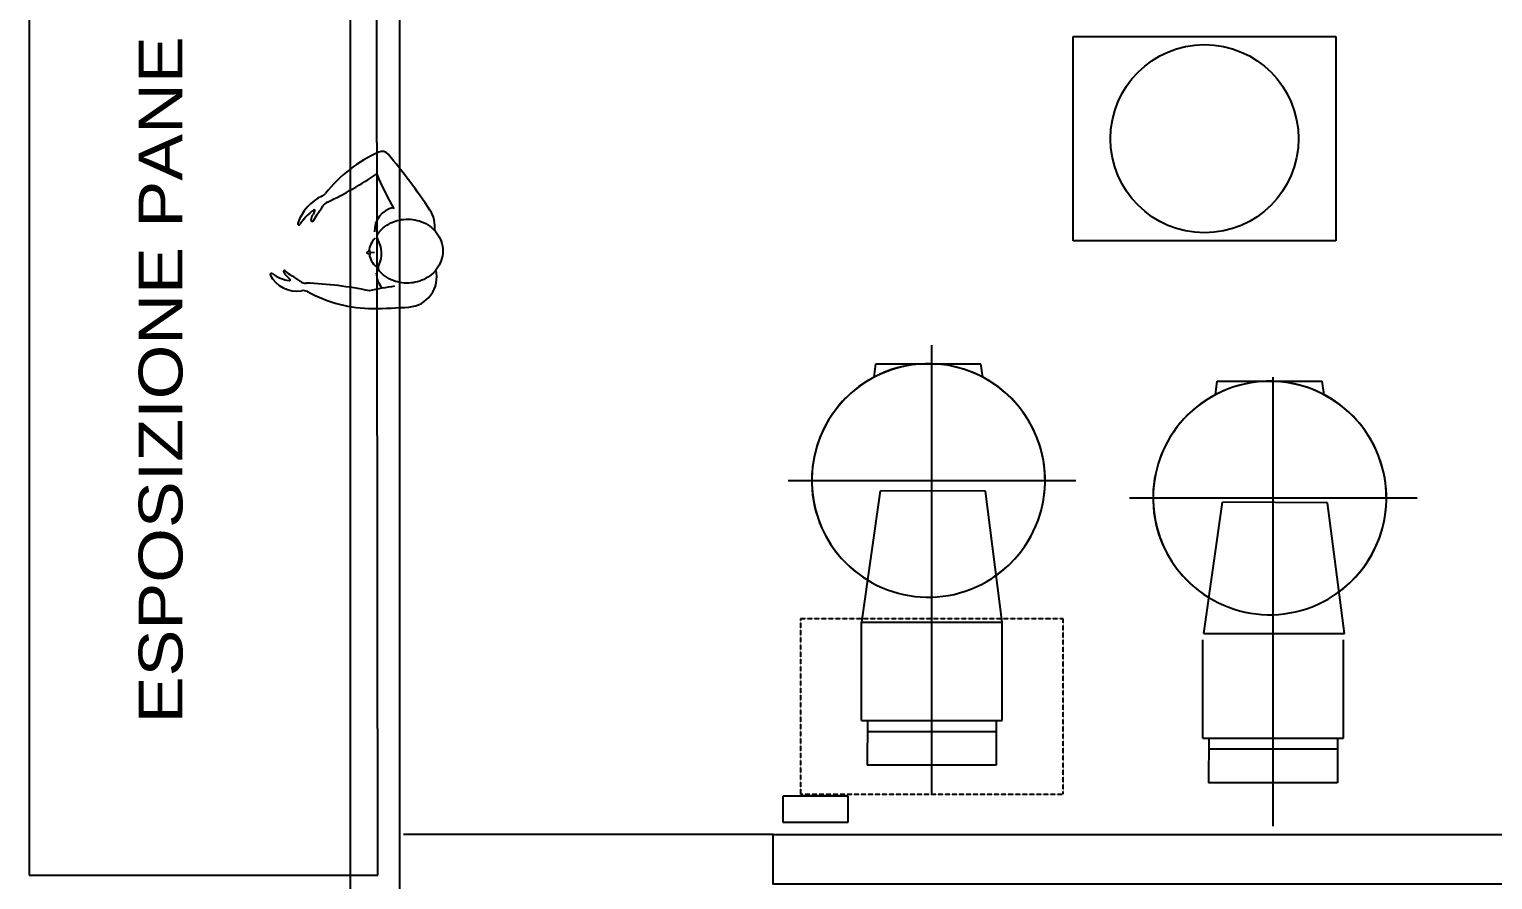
# Model space of a CAD drawing. Header units: millimetres. Extents: x -155 to 94595, y -3153 to 63413.
# Drawn here: x 71994 to 77012, y 51832 to 54747 of the extents above; entities that cross this region are included whole.
import ezdxf

# ---------------------------------------------------------------- set-up
doc = ezdxf.new("R2010")
doc.units = ezdxf.units.MM
doc.linetypes.add('REFERENCIA CAMPECHE$0$Ca-mx-xgroc$0$DASHED2', pattern=[0.375, 0.25, -0.125])
for name, color, linetype in [('6', 253, 'Continuous'), ('int', 185, 'Continuous'), ('wall', 5, 'Continuous')]:
    doc.layers.add(name, color=color, linetype=linetype)
doc.styles.add('REFERENCIA CAMPECHE$0$MICRO', font='ROMAN1.shx', dxfattribs={"width": 1.2, "height": 0.15})

msp = doc.modelspace()

# ---------------------------------------------------------------- linework, layer by layer
at = {"layer": 'int'}
for p, q in [((73265.097, 44976.989), (73265.097, 61147.314)), ((73095.097, 44976.989), (73096.87, 61077.311)), ((71994.341, 56011.163), (71994.299, 51847.853)), ((73188.977, 51847.853), (73185.487, 56011.163)), ((75573.691, 54021.746), (75573.691, 54721.746)), ((75573.691, 54721.746), (76473.691, 54721.746)), ((76473.691, 54721.746), (76473.691, 54021.746)), ((72961.218, 54093.845), (72961.282, 54095.086)), ((72961.24, 54092.501), (72961.218, 54093.845)), ((72961.392, 54091.096), (72961.24, 54092.501)), ((72961.282, 54095.086), (72961.397, 54096.212)), ((72961.733, 54089.717), (72961.392, 54091.096)), ((72961.397, 54096.212), (72961.542, 54097.225)), ((72961.542, 54097.225), (72961.703, 54098.137)), ((72961.703, 54098.137), (72961.871, 54098.959)), ((72962.316, 54088.499), (72961.733, 54089.717)), ((72961.871, 54098.959), (72962.041, 54099.705)), ((72962.041, 54099.705), (72962.212, 54100.386)), ((72962.212, 54100.386), (72962.38, 54101.013)), ((72962.38, 54101.013), (72962.547, 54101.595)), ((72962.547, 54101.595), (72962.712, 54102.139)), ((72962.712, 54102.139), (72962.874, 54102.652)), ((72962.874, 54102.652), (72963.036, 54103.14)), ((72963.036, 54103.14), (72963.197, 54103.607)), ((72963.197, 54103.607), (72963.358, 54104.059)), ((72963.358, 54104.059), (72963.521, 54104.498)), ((72963.521, 54104.498), (72963.686, 54104.929)), ((72963.686, 54104.929), (72963.853, 54105.355)), ((72963.853, 54105.355), (72964.026, 54105.779)), ((72964.026, 54105.779), (72964.205, 54106.204)), ((72964.205, 54106.204), (72964.39, 54106.634)), ((72964.39, 54106.634), (72964.585, 54107.072)), ((72964.585, 54107.072), (72964.792, 54107.521)), ((72964.792, 54107.521), (72965.012, 54107.986)), ((72965.012, 54107.986), (72965.249, 54108.469)), ((72965.249, 54108.469), (72965.506, 54108.976)), ((72965.506, 54108.976), (72965.787, 54109.512)), ((72965.787, 54109.512), (72966.098, 54110.082)), ((72966.098, 54110.082), (72966.446, 54110.692)), ((72966.446, 54110.692), (72966.837, 54111.35)), ((72966.837, 54111.35), (72967.161, 54111.864)), ((73241.237, 54086.194), (73248.522, 54088.912)), ((73248.522, 54088.912), (73255.916, 54091.184)), ((73255.916, 54091.184), (73263.399, 54093.016)), ((73263.399, 54093.016), (73270.95, 54094.41)), ((73270.95, 54094.41), (73278.552, 54095.371)), ((73278.552, 54095.371), (73286.187, 54095.898)), ((73286.187, 54095.898), (73293.841, 54095.993)), ((73293.841, 54095.993), (73301.495, 54095.655)), ((73301.495, 54095.655), (73309.135, 54094.879)), ((73309.135, 54094.879), (73316.742, 54093.663)), ((73316.742, 54093.663), (73324.297, 54092)), ((73324.297, 54092), (73331.777, 54089.884)), ((73331.777, 54089.884), (73339.161, 54087.309)), ((72963.166, 54087.607), (72962.316, 54088.499)), ((72964.25, 54087.172), (72963.166, 54087.607)), ((72965.48, 54087.231), (72964.25, 54087.172)), ((72966.743, 54087.709), (72965.48, 54087.231)), ((72966.974, 54087.747), (72966.743, 54087.709)), ((73189.755, 54046.991), (73190.582, 54048.084)), ((73190.582, 54048.084), (73195.816, 54054.423)), ((73195.816, 54054.423), (73201.452, 54060.327)), ((73201.452, 54060.327), (73207.443, 54065.783)), ((73207.443, 54065.783), (73213.742, 54070.784)), ((73213.742, 54070.784), (73220.307, 54075.324)), ((73220.307, 54075.324), (73227.101, 54079.405)), ((73227.101, 54079.405), (73234.088, 54083.027)), ((73234.088, 54083.027), (73241.237, 54086.194)), ((73339.161, 54087.309), (73346.42, 54084.267)), ((73346.42, 54084.267), (73353.523, 54080.753)), ((73353.523, 54080.753), (73360.436, 54076.762)), ((73360.436, 54076.762), (73367.121, 54072.29)), ((73367.121, 54072.29), (73373.536, 54067.339)), ((73373.536, 54067.339), (73379.634, 54061.913)), ((73379.634, 54061.913), (73385.366, 54056.022)), ((73385.366, 54056.022), (73390.682, 54049.68)), ((73390.682, 54049.68), (73395.53, 54042.912)), ((73395.53, 54042.912), (73399.857, 54035.746)), ((73399.857, 54035.746), (73403.612, 54028.222)), ((73403.612, 54028.222), (73406.75, 54020.385)), ((73406.75, 54020.385), (73409.231, 54012.288)), ((73409.231, 54012.288), (73411.02, 54003.993)), ((73411.02, 54003.993), (73412.095, 53995.564)), ((73412.095, 53995.564), (73412.441, 53987.07)), ((76473.691, 54021.746), (75573.691, 54021.746)), ((73152.098, 53980.715), (73152.362, 53981.991)), ((73152.466, 53979.464), (73152.098, 53980.715)), ((73152.362, 53981.991), (73153.183, 53983.181)), ((73153.381, 53978.345), (73152.466, 53979.464)), ((73153.183, 53983.181), (73154.377, 53984.208)), ((73154.654, 53977.419), (73153.381, 53978.345)), ((73154.377, 53984.208), (73155.745, 53985.048)), ((73156.086, 53976.693), (73154.654, 53977.419)), ((73155.745, 53985.048), (73157.139, 53985.715)), ((73157.53, 53976.142), (73156.086, 53976.693)), ((73157.139, 53985.715), (73158.473, 53986.237)), ((73158.902, 53975.731), (73157.53, 53976.142)), ((73158.473, 53986.237), (73159.707, 53986.644)), ((73160.165, 53975.425), (73158.902, 53975.731)), ((73159.707, 53986.644), (73160.831, 53986.964)), ((73161.311, 53975.198), (73160.165, 53975.425)), ((73177.483, 53981.75), (73160.56, 53981.06)), ((73160.831, 53986.964), (73161.849, 53987.217)), ((73162.346, 53975.028), (73161.311, 53975.198)), ((73161.849, 53987.217), (73162.77, 53987.42)), ((73163.281, 53974.901), (73162.346, 53975.028)), ((73162.77, 53987.42), (73163.608, 53987.585)), ((73164.129, 53974.805), (73163.281, 53974.901)), ((73163.608, 53987.585), (73164.374, 53987.719)), ((73164.904, 53974.733), (73164.129, 53974.805)), ((73164.374, 53987.719), (73164.559, 53987.75)), ((73165.091, 53974.718), (73164.904, 53974.733)), ((73399.785, 53938.532), (73395.504, 53931.391)), ((73403.513, 53946.026), (73399.785, 53938.532)), ((73406.644, 53953.831), (73403.513, 53946.026)), ((73409.134, 53961.897), (73406.644, 53953.831)), ((73410.948, 53970.169), (73409.134, 53961.897)), ((73412.056, 53978.582), (73410.948, 53970.169)), ((73412.441, 53987.07), (73412.056, 53978.582)), ((73195.937, 53916.697), (73195.021, 53917.724)), ((73201.67, 53910.806), (73195.937, 53916.697)), ((73207.768, 53905.38), (73201.67, 53910.806)), ((73214.183, 53900.429), (73207.768, 53905.38)), ((73220.868, 53895.958), (73214.183, 53900.429)), ((73227.781, 53891.967), (73220.868, 53895.958)), ((73234.884, 53888.453), (73227.781, 53891.967)), ((73242.143, 53885.411), (73234.884, 53888.453)), ((73347.216, 53889.695), (73340.066, 53886.527)), ((73354.203, 53893.317), (73347.216, 53889.695)), ((73360.996, 53897.397), (73354.203, 53893.317)), ((73367.562, 53901.938), (73360.996, 53897.397)), ((73373.861, 53906.939), (73367.562, 53901.938)), ((73379.851, 53912.395), (73373.861, 53906.939)), ((73385.487, 53918.3), (73379.851, 53912.395)), ((73390.721, 53924.638), (73385.487, 53918.3)), ((73395.504, 53931.391), (73390.721, 53924.638)), ((73249.526, 53882.836), (73242.143, 53885.411)), ((73257.007, 53880.721), (73249.526, 53882.836)), ((73264.562, 53879.058), (73257.007, 53880.721)), ((73272.169, 53877.841), (73264.562, 53879.058)), ((73279.809, 53877.066), (73272.169, 53877.841)), ((73287.463, 53876.727), (73279.809, 53877.066)), ((73295.117, 53876.823), (73287.463, 53876.727)), ((73302.752, 53877.351), (73295.117, 53876.823)), ((73310.354, 53878.311), (73302.752, 53877.351)), ((73317.905, 53879.706), (73310.354, 53878.311)), ((73325.388, 53881.537), (73317.905, 53879.706)), ((73332.782, 53883.81), (73325.388, 53881.537)), ((73340.066, 53886.527), (73332.782, 53883.81)), ((75088.531, 52126.035), (75088.531, 53664.646)), ((74890.661, 53554.565), (74897.037, 53600.641)), ((74897.037, 53600.641), (75257.031, 53600.641)), ((75263.432, 53554.568), (75257.031, 53600.641)), ((76060.848, 53494.521), (76067.223, 53540.596)), ((76067.223, 53540.596), (76427.217, 53540.596)), ((76259.409, 52015.99), (76259.409, 53554.601)), ((76433.618, 53494.523), (76427.217, 53540.596)), ((74596.293, 53200.64), (75582.152, 53200.64)), ((74848.237, 52715.463), (74912.364, 53164.93)), ((75272.38, 53163.49), (74912.364, 53164.93)), ((75330.231, 52715.463), (75272.38, 53163.49)), ((75766.48, 53140.596), (76752.339, 53140.596)), ((76021.425, 52676.457), (76085.552, 53125.924)), ((76445.568, 53124.484), (76085.552, 53125.924)), ((76503.419, 52676.457), (76445.568, 53124.484)), ((74848.148, 52377.544), (74848.148, 52714.844)), ((74848.237, 52715.463), (75330.231, 52715.463)), ((75330.143, 52377.544), (75330.143, 52714.844)), ((76018.335, 52317.5), (76018.335, 52654.799)), ((76021.425, 52676.457), (76503.419, 52676.457)), ((76500.329, 52317.5), (76500.329, 52654.799)), ((74848.148, 52377.544), (75330.143, 52377.544)), ((74868.138, 52377.464), (74867.527, 52224.481)), ((75309.535, 52339.627), (74867.987, 52339.714)), ((75309.535, 52377.544), (75309.535, 52224.481)), ((76018.335, 52317.5), (76500.329, 52317.5)), ((76038.325, 52317.42), (76037.714, 52164.437)), ((76479.721, 52317.5), (76479.721, 52164.437)), ((76479.721, 52279.583), (76038.174, 52279.669)), ((75309.535, 52224.481), (74867.527, 52224.481)), ((76479.721, 52164.437), (76037.714, 52164.437)), ((74802.171, 52119.302), (74577.437, 52119.302)), ((74577.437, 52119.302), (74577.437, 52030.159)), ((74802.171, 52030.159), (74802.171, 52119.302)), ((74545.097, 51986.989), (73276.87, 51986.989)), ((74577.437, 52030.159), (74802.171, 52030.159)), ((71994.299, 51847.853), (73188.977, 51847.853))]:
    msp.add_line(p, q, dxfattribs=at)
at = {"layer": 'int', "linetype": 'REFERENCIA CAMPECHE$0$Ca-mx-xgroc$0$DASHED2'}
for p, q in [((75538.53, 52726.032), (74638.532, 52726.032)), ((74638.532, 52726.032), (74638.532, 52126.033)), ((75538.53, 52126.033), (75538.53, 52726.032)), ((74638.532, 52126.033), (75538.53, 52126.033))]:
    msp.add_line(p, q, dxfattribs=at)
at = {"layer": 'int'}
msp.add_circle((76023.691, 54371.746), 322.377, dxfattribs=at)
for centre, radius, start, end in [((73386.777, 53885.922), 480.523, 113.788167, 141.610847), ((73204.386, 54301.97), 26.268, 40.151517, 115.794612), ((71627.611, 52973.706), 2087.943, 33.530077, 40.111077), ((72461.779, 55319.601), 1290.561, 295.491622, 304.119687), ((74146.093, 54646.923), 1038.745, 202.394077, 209.721577), ((73061.382, 54035.579), 153.145, 114.282417, 162.419927), ((72703.914, 54322.216), 347.968, 322.677705, 328.488937), ((72985.456, 54203.877), 31.488, 294.280732, 321.617675), ((73028.157, 54125.144), 31.498, 110.339207, 151.141967), ((73090.724, 53965.723), 202.306, 127.034857, 146.07239), ((73067.223, 54045.195), 108.906, 142.664885, 157.000545), ((73038.952, 54079.937), 78.57, 146.692627, 156.024207), ((72970.723, 54124.768), 3.069, 326.691236, 127.034314), ((73259.636, 54056.011), 81.861, 102.622446, 182.333077), ((73282.827, 54070.521), 102.309, 352.495756, 33.529678), ((72919.282, 54080.603), 4.083, 162.443152, 331.24926), ((73204.516, 54035.804), 18.522, 142.841859, 212.51327), ((73227.309, 53981.189), 68.504, 133.896257, 175.658243), ((73116.235, 53979.254), 86.318, 331.996377, 32.669777), ((73227.098, 53986.362), 68.504, 189.007877, 230.769877), ((73208.815, 53930.073), 18.514, 152.13713, 221.837141), ((72824.655, 53905.753), 4.529, 55.552064, 183.545292), ((72911.173, 53951.686), 102.097, 206.913277, 279.458477), ((72906.576, 54018.539), 134.871, 233.955677, 261.067577), ((72868.966, 53916.586), 3.117, 38.164988, 218.06603), ((72934.402, 53954.214), 78.57, 210.223477, 233.802877), ((72946.704, 53997.457), 109.09, 226.358577, 240.672477), ((72886.182, 53888.33), 3.075, 259.758052, 53.710287), ((72723.119, 53599.328), 347.525, 54.867251, 60.68485), ((73265.405, 53914.417), 81.862, 182.333077, 222.199477), ((73288.854, 53896.916), 102.304, 274.096563, 13.920854), ((72942.402, 53908.408), 31.473, 232.196271, 273.025709), ((72933.128, 53819.917), 31.489, 61.570472, 99.461772), ((72895.797, 52586.447), 1291.434, 78.175057, 87.858127), ((73176.826, 54270.213), 480.523, 241.578377, 269.565177), ((73388.266, 52837.023), 1038.744, 97.829047, 102.669583), ((73147.005, 55877.87), 2088.33, 270.718158, 274.095821), ((75077.046, 53200.642), 399.999, 303.9249, 236.0749), ((75077.046, 53200.642), 399.999, 300.0003, 300.00016), ((76247.233, 53140.597), 399.999, 303.9249, 236.0749), ((76247.233, 53140.597), 399.999, 300.0003, 300.00016)]:
    msp.add_arc(centre, radius, start, end, dxfattribs=at)
at = {"layer": 'wall'}
msp.add_lwpolyline([(80229.478, 51816.989), (74545.097, 51816.989), (74545.097, 51986.989), (74545.097, 51986.989), (74545.097, 51986.989), (83815.097, 51986.989), (83815.097, 51816.989), (80399.478, 51816.989), (80399.478, 50876.979), (80229.478, 50876.979)], close=True, dxfattribs=at)

# ---------------------------------------------------------------- texts
at = {"layer": '6', "style": 'REFERENCIA CAMPECHE$0$MICRO', "width": 1.2}
msp.add_text('ESPOSIZIONE PANE', height=150, rotation=90, dxfattribs=at).set_placement((72519.534, 52368.448))

doc.saveas('drawing.dxf')
